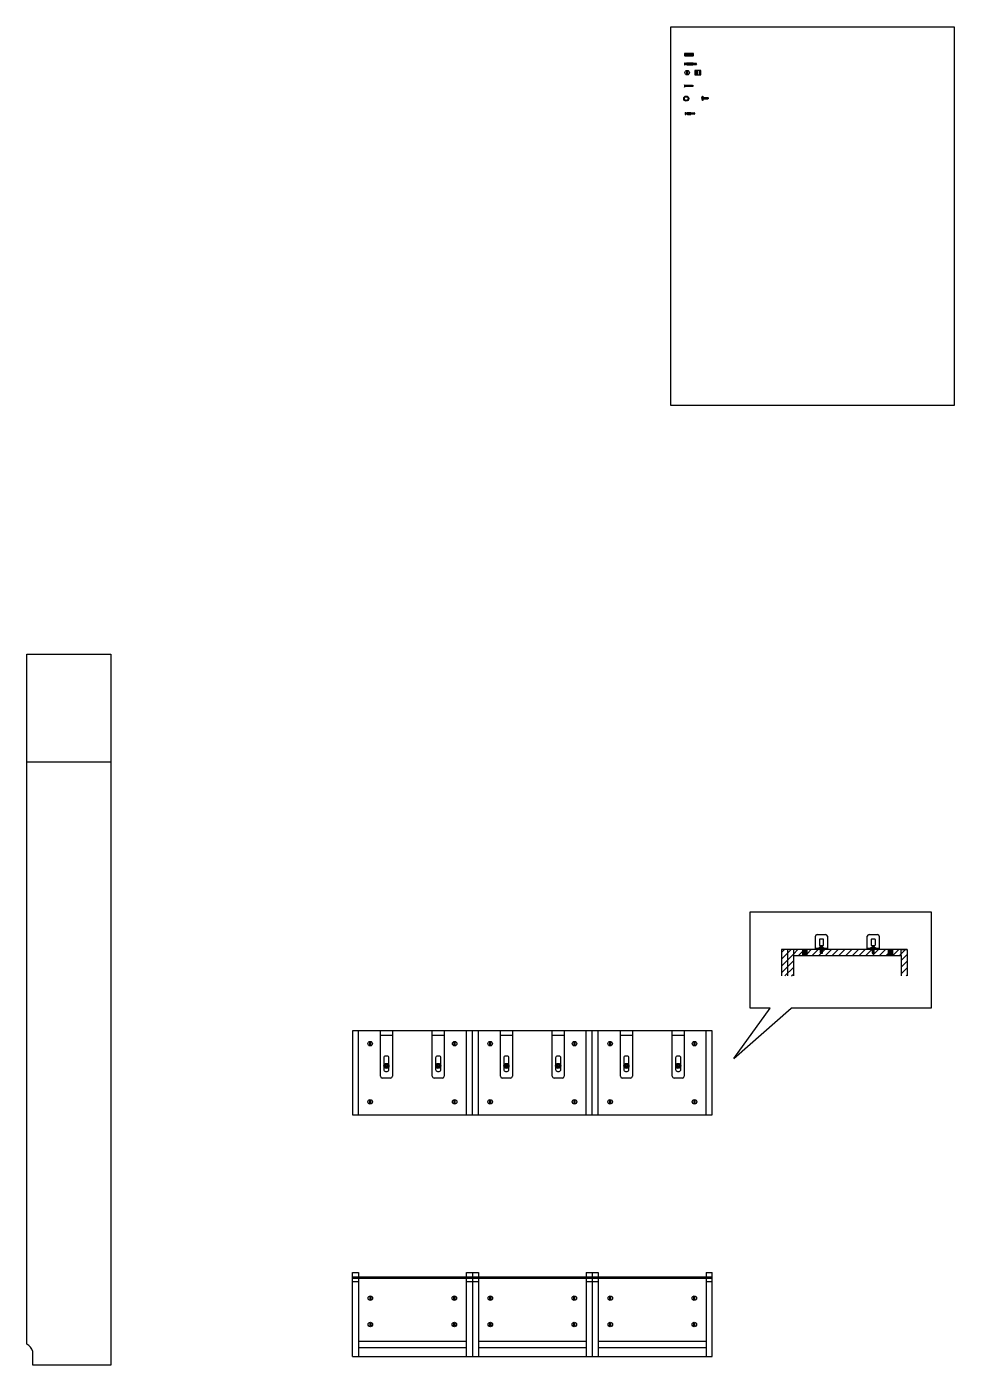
# Model space of a CAD drawing. Header units: millimetres. Extents: x 2389 to 3088, y 951 to 1751.
# Drawn here: x 2779 to 3088.3, y 1304.4 to 1750.6 of the extents above; entities that cross this region are included whole.
import ezdxf

# ---------------------------------------------------------------- set-up
doc = ezdxf.new("R2010")
doc.units = ezdxf.units.MM
doc.layers.add('DETTAGLI', color=4, linetype='Continuous')
doc.layers.add('Viti', color=3, linetype='Continuous')
pattern_1 = [(45, (65.025, 16.4674), (-1.122532, 1.122532), [])]

# ---------------------------------------------------------------- blocks, each defined once
blk = doc.blocks.new('viti')
at = {"layer": 'Viti'}
for p, q in [((-2.2, -0.15), (-2.6, -0.15)), ((-2.2, -0.55), (-2.6, -0.55)), ((-2.2, -0.17), (-2.2, -0.53)), ((-2.1, -0.05), (0, -0.05)), ((-2.1, -0.65), (0, -0.65)), ((0.2, -0.16), (0.32, -0.56)), ((0.35, -0.16), (0.47, -0.56)), ((0.5, -0.16), (0.62, -0.56)), ((0.65, -0.16), (0.77, -0.56)), ((0.8, -0.16), (0.92, -0.56)), ((0.95, -0.16), (1.07, -0.56))]:
    blk.add_line(p, q, dxfattribs=at)
for points in [[(-2.2, 0), (0.05, 0), (0.05, -0.7), (-2.2, -0.7)], [(-2.8, -0.65), (-2.6, -0.65), (-2.6, -0.05), (-2.8, -0.05)]]:
    blk.add_lwpolyline(points, close=True, dxfattribs=at)
for points in [[(-2.1, 0), (-2.1, -0.3), (0, -0.3), (0, 0)], [(-2.1, -0.7), (-2.1, -0.4), (0, -0.4), (0, -0.7)]]:
    blk.add_lwpolyline(points, dxfattribs=at)
blk.add_lwpolyline([(0.05, -0.56), (1.15, -0.56, 0.414214), (1.2, -0.51), (1.2, -0.21, 0.414214), (1.15, -0.16), (0.05, -0.16), (0.17, -0.56)], format="xyb", dxfattribs=at)
blk = doc.blocks.new('viti 1')
at = {"layer": 'Viti'}
for p, q in [((-2.69, -0.59), (-2.69, 0.21)), ((-2.66, 0.1), (0, 0.1)), ((-2.66, 0), (0, 0)), ((0.02, 0.2), (0.02, -0.59)), ((-2.66, -0.1), (0, -0.1)), ((-2.66, -0.2), (0, -0.2)), ((-2.66, -0.3), (0, -0.3)), ((-2.66, -0.4), (0, -0.4)), ((-2.66, -0.5), (0, -0.5))]:
    blk.add_line(p, q, dxfattribs=at)
blk.add_lwpolyline([(0.04, -0.59), (0.15, -0.51, 0.250765), (0.17, -0.47), (0.17, 0.08, 0.250765), (0.15, 0.12), (0.04, 0.2, 0.148069), (0.01, 0.2), (-2.66, 0.2, 0.148069), (-2.69, 0.2), (-2.8, 0.12, 0.250765), (-2.83, 0.08), (-2.83, -0.47, 0.250765), (-2.8, -0.51), (-2.69, -0.59, 0.148069), (-2.66, -0.6), (0.01, -0.6, 0.148069)], format="xyb", close=True, dxfattribs=at)
blk = doc.blocks.new('viti2')
at = {"layer": 'Viti'}
for p, q in [((-2.18, 0.2), (-2.1, 0)), ((-2.08, 0.2), (-2, 0)), ((-1.98, 0.2), (-1.9, 0)), ((-1.88, 0.2), (-1.8, 0)), ((-1.78, 0.2), (-1.7, 0)), ((-1.68, 0.2), (-1.6, 0)), ((-1.58, 0.2), (-1.5, 0)), ((-1.48, 0.2), (-1.4, 0)), ((-1.38, 0.2), (-1.3, 0)), ((-1.28, 0.2), (-1.2, 0)), ((-1.18, 0.2), (-1.1, 0)), ((-1.08, 0.2), (-1, 0)), ((-0.98, 0.2), (-0.9, 0)), ((-0.88, 0.2), (-0.8, 0)), ((-0.78, 0.2), (-0.7, 0)), ((-0.68, 0.2), (-0.6, 0)), ((-0.58, 0.2), (-0.5, 0)), ((-0.48, 0.2), (-0.4, 0)), ((-0.38, 0.2), (-0.3, 0)), ((-0.28, 0.2), (-0.2, 0)), ((-0.18, 0.2), (-0.1, 0)), ((-0.08, 0.2), (0, 0)), ((0.02, 0.2), (0.1, 0)), ((0.12, 0.2), (0.2, 0))]:
    blk.add_line(p, q, dxfattribs=at)
blk.add_lwpolyline([(0.29, 0.18), (0.25, 0.19, 0.044876), (0.19, 0.2), (-2.21, 0.2, -0.300909), (-2.31, 0.26), (-2.39, 0.5), (-2.39, -0.3), (-2.31, -0.06, -0.300909), (-2.21, 0), (0.19, 0, 0.044876), (0.25, 0.01), (0.32, 0.03), (0.35, -0.01), (0.36, 0.04), (0.61, 0.1), (0.33, 0.17), (0.31, 0.21)], format="xyb", close=True, dxfattribs=at)
blk = doc.blocks.new('viti3')
for p, q in [((-1.24, 0), (0.35, 0)), ((-1.14, -0.5), (-1.18, 0)), ((-1.02, -0.5), (-1.06, 0)), ((-0.9, -0.5), (-0.94, 0)), ((-0.78, -0.5), (-0.82, 0)), ((-0.66, -0.5), (-0.71, 0)), ((-0.55, -0.5), (-0.59, 0)), ((-0.08, -0.5), (-0.12, 0)), ((0.04, -0.5), (0, 0)), ((0.16, -0.5), (0.12, 0)), ((0.28, -0.5), (0.24, 0)), ((0.4, -0.5), (0.35, 0)), ((0.35, 0), (0.4, 0)), ((0.4, -0.5), (-1.24, -0.5)), ((-0.43, -0.5), (-0.47, 0)), ((-0.31, -0.5), (-0.35, 0)), ((-0.19, -0.5), (-0.24, 0)), ((0.4, -0.5), (0.4, -0.5)), ((0.45, -0.04), (0.45, -0.46))]:
    blk.add_line(p, q)
blk.add_lwpolyline([(-1.41, -0.98), (-1.41, 0.47, -0.414214), (-1.37, 0.5), (-1.27, 0.5, -0.414214), (-1.24, 0.47), (-1.24, -0.98, -0.414214), (-1.27, -1.01), (-1.37, -1.01, -0.414214)], format="xyb", close=True)
for centre, radius, start, end in [((-1.06, -0.25), 0.684, 120.5102, 239.4898), ((0.4, -0.04), 0.0421, 0, 90), ((0.4, -0.46), 0.0421, 270, 0)]:
    blk.add_arc(centre, radius, start, end)
blk = doc.blocks.new('viti 4')
at = {"layer": 'Viti'}
for p, q in [((-0.75, 0), (-0.75, -0.6)), ((-0.75, 0), (-0.55, 0)), ((-0.55, 0), (-0.55, -0.6)), ((-0.1, 0.05), (1.15, 0.05)), ((-0.1, 0.05), (-0.1, -0.65)), ((0, 0.05), (0, -0.25)), ((0, 0), (1.1, 0)), ((1.1, -0.65), (1.1, 0.05)), ((1.15, 0.05), (1.15, -0.65)), ((-0.75, -0.6), (-0.55, -0.6)), ((-0.1, -0.15), (-0.55, -0.15)), ((-0.1, -0.45), (-0.55, -0.45)), ((1.15, -0.65), (-0.1, -0.65)), ((0, -0.25), (1.1, -0.25)), ((0, -0.35), (0, -0.65)), ((0, -0.35), (1.1, -0.35)), ((0, -0.6), (1.1, -0.6)), ((1.15, -0.1), (2.25, -0.1)), ((2.25, -0.5), (1.15, -0.5)), ((1.21, -0.1), (1.34, -0.5)), ((1.36, -0.1), (1.49, -0.5)), ((1.51, -0.1), (1.64, -0.5)), ((1.66, -0.1), (1.79, -0.5)), ((1.81, -0.1), (1.94, -0.5)), ((1.96, -0.1), (2.09, -0.5)), ((2.11, -0.1), (2.24, -0.5)), ((2.3, -0.15), (2.3, -0.45))]:
    blk.add_line(p, q, dxfattribs=at)
for centre, start, end in [((2.25, -0.15), 360, 90), ((2.25, -0.45), 270, 0)]:
    blk.add_arc(centre, 0.05, start, end, dxfattribs=at)

msp = doc.modelspace()

# ---------------------------------------------------------------- hatches: boundary and pattern name
h = msp.add_hatch()
h.set_pattern_fill('ANSI31', color=256, scale=0.5)
h.set_pattern_definition(pattern_1)
h.paths.add_polyline_path([(3032.64, 1442.98), (3030.64, 1442.98), (3030.64, 1434.17), (3032.64, 1434.17)])
h.paths.add_polyline_path([(3034.64, 1440.98), (3034.64, 1442.98), (3032.64, 1442.98), (3032.64, 1434.17), (3034.64, 1434.17)])
h.paths.add_polyline_path([(3072.64, 1442.98), (3070.64, 1442.98), (3070.64, 1440.98), (3070.64, 1434.17), (3072.64, 1434.17)])
h = msp.add_hatch()
h.set_pattern_fill('ANSI31', color=256, scale=0.5)
h.set_pattern_definition(pattern_1)
h.paths.add_polyline_path([(3037.92, 1442.21), (3037.92, 1442.31, -0.414214), (3038.02, 1442.41), (3038.9, 1442.41, -0.414214), (3039, 1442.31), (3039, 1442.21, -0.414214), (3038.9, 1442.11), (3038.02, 1442.11, -0.414214)], flags=16)
h.paths.add_polyline_path([(3043.64, 1442.98), (3039.21, 1442.98), (3039.21, 1440.98), (3070.64, 1440.98), (3070.64, 1442.98), (3067.77, 1442.98), (3067.77, 1441.03), (3066.27, 1441.03), (3066.27, 1442.98), (3061.59, 1442.98), (3061.59, 1441.75), (3060.92, 1441.75), (3060.92, 1442.98), (3044.31, 1442.98), (3044.31, 1441.75), (3043.64, 1441.75)])
h.paths.add_polyline_path([(3037.97, 1442.98), (3037.97, 1442.91), (3038.1, 1442.91), (3038.1, 1442.98)])
h.paths.add_polyline_path([(3037.71, 1441.03), (3037.71, 1442.98), (3034.64, 1442.98), (3034.64, 1440.98), (3039.21, 1440.98), (3039.21, 1441.03)])

# ---------------------------------------------------------------- linework, layer by layer
for p, q in [((2779.03, 1311.39), (2779.03, 1541.39)), ((2779.03, 1541.39), (2807.03, 1541.39)), ((2807.03, 1541.39), (2807.03, 1304.39)), ((2807.03, 1541.39), (2807.03, 1304.39)), ((2807.03, 1505.39), (2779.03, 1505.39)), ((3042, 1443.48), (3042, 1447.38)), ((3042.6, 1447.98), (3045.4, 1447.98)), ((3046, 1447.38), (3046, 1443.48)), ((3059.28, 1443.48), (3059.28, 1447.38)), ((3059.88, 1447.98), (3062.68, 1447.98)), ((3063.28, 1447.38), (3063.28, 1443.48)), ((3032.64, 1442.98), (3030.64, 1442.98)), ((3030.64, 1442.98), (3030.64, 1434.17)), ((3034.64, 1442.98), (3032.64, 1442.98)), ((3032.64, 1442.98), (3032.64, 1434.17)), ((3034.64, 1442.98), (3034.64, 1440.98)), ((3043.64, 1442.98), (3034.64, 1442.98)), ((3039.21, 1441.59), (3037.71, 1441.59)), ((3042, 1442.98), (3042, 1443.48)), ((3042, 1443.48), (3043.22, 1443.48)), ((3043.64, 1442.98), (3043.64, 1441.75)), ((3043.64, 1441.75), (3044.31, 1441.75)), ((3060.92, 1442.98), (3044.31, 1442.98)), ((3044.31, 1441.75), (3044.31, 1442.98)), ((3044.73, 1443.48), (3046, 1443.48)), ((3046, 1443.48), (3046, 1442.98)), ((3059.28, 1442.98), (3059.28, 1443.48)), ((3059.28, 1443.48), (3060.5, 1443.48)), ((3060.92, 1442.98), (3060.92, 1441.75)), ((3060.92, 1441.75), (3061.59, 1441.75)), ((3070.64, 1442.98), (3061.59, 1442.98)), ((3061.59, 1441.75), (3061.59, 1442.98)), ((3062.02, 1443.48), (3063.28, 1443.48)), ((3063.28, 1443.48), (3063.28, 1442.98)), ((3067.77, 1441.59), (3066.27, 1441.59)), ((3070.64, 1440.98), (3070.64, 1442.98)), ((3072.64, 1442.98), (3072.64, 1434.17)), ((3034.64, 1440.98), (3070.64, 1440.98)), ((3034.64, 1440.98), (3034.64, 1434.17)), ((3037.71, 1441.19), (3039.21, 1441.19)), ((3066.27, 1441.19), (3067.77, 1441.19)), ((3070.64, 1440.98), (3070.64, 1434.17)), ((3007.61, 1415.89), (2887.61, 1415.89)), ((2887.61, 1415.89), (2887.61, 1387.89)), ((2889.61, 1387.89), (2889.61, 1415.89)), ((2896.95, 1400.74), (2896.95, 1415.89)), ((2900.94, 1415.89), (2900.94, 1400.74)), ((2914.25, 1400.74), (2914.25, 1415.89)), ((2918.25, 1415.89), (2918.25, 1400.74)), ((2925.61, 1387.89), (2925.61, 1415.89)), ((2927.61, 1387.89), (2927.61, 1415.89)), ((2929.61, 1387.89), (2929.61, 1415.89)), ((2936.95, 1400.74), (2936.95, 1415.89)), ((2940.95, 1415.89), (2940.95, 1400.74)), ((2954.24, 1400.74), (2954.24, 1415.89)), ((2958.24, 1415.89), (2958.24, 1400.74)), ((2965.61, 1387.89), (2965.61, 1415.89)), ((2967.61, 1387.89), (2967.61, 1415.89)), ((2969.61, 1387.89), (2969.61, 1415.89)), ((2976.97, 1400.74), (2976.97, 1415.89)), ((2980.97, 1415.89), (2980.97, 1400.74)), ((2994.26, 1400.74), (2994.26, 1415.89)), ((2998.25, 1415.89), (2998.25, 1400.74)), ((3005.61, 1387.89), (3005.61, 1415.89)), ((3007.61, 1387.89), (3007.61, 1415.89)), ((2896.95, 1414.39), (2900.94, 1414.39)), ((2914.25, 1414.39), (2918.25, 1414.39)), ((2936.95, 1414.39), (2940.95, 1414.39)), ((2954.24, 1414.39), (2958.24, 1414.39)), ((2976.97, 1414.39), (2980.97, 1414.39)), ((2994.26, 1414.39), (2998.25, 1414.39)), ((2898.33, 1404.26), (2898.85, 1404.26)), ((2898.33, 1404.07), (2898.85, 1404.07)), ((2898.85, 1404.78), (2898.85, 1404.26)), ((2898.85, 1404.07), (2898.85, 1403.55)), ((2899.04, 1404.78), (2899.04, 1404.26)), ((2899.04, 1404.26), (2899.56, 1404.26)), ((2899.04, 1404.07), (2899.56, 1404.07)), ((2899.04, 1404.07), (2899.04, 1403.55)), ((2915.62, 1404.26), (2916.15, 1404.26)), ((2915.62, 1404.07), (2916.15, 1404.07)), ((2916.15, 1404.78), (2916.15, 1404.26)), ((2916.15, 1404.07), (2916.15, 1403.55)), ((2916.33, 1404.78), (2916.33, 1404.26)), ((2916.33, 1404.26), (2916.85, 1404.26)), ((2916.33, 1404.07), (2916.85, 1404.07)), ((2916.33, 1404.07), (2916.33, 1403.55)), ((2938.33, 1404.26), (2938.86, 1404.26)), ((2938.33, 1404.07), (2938.86, 1404.07)), ((2938.86, 1404.78), (2938.86, 1404.26)), ((2938.86, 1404.07), (2938.86, 1403.55)), ((2939.04, 1404.78), (2939.04, 1404.26)), ((2939.04, 1404.26), (2939.56, 1404.26)), ((2939.04, 1404.07), (2939.56, 1404.07)), ((2939.04, 1404.07), (2939.04, 1403.55)), ((2955.62, 1404.26), (2956.14, 1404.26)), ((2955.62, 1404.07), (2956.14, 1404.07)), ((2956.14, 1404.78), (2956.14, 1404.26)), ((2956.14, 1404.07), (2956.14, 1403.55)), ((2956.32, 1404.78), (2956.32, 1404.26)), ((2956.32, 1404.26), (2956.84, 1404.26)), ((2956.32, 1404.07), (2956.84, 1404.07)), ((2956.32, 1404.07), (2956.32, 1403.55)), ((2978.36, 1404.26), (2978.88, 1404.26)), ((2978.36, 1404.07), (2978.88, 1404.07)), ((2978.88, 1404.78), (2978.88, 1404.26)), ((2978.88, 1404.07), (2978.88, 1403.55)), ((2979.07, 1404.78), (2979.07, 1404.26)), ((2979.07, 1404.26), (2979.59, 1404.26)), ((2979.07, 1404.07), (2979.59, 1404.07)), ((2979.07, 1404.07), (2979.07, 1403.55)), ((2995.65, 1404.26), (2996.17, 1404.26)), ((2995.65, 1404.07), (2996.17, 1404.07)), ((2996.17, 1404.78), (2996.17, 1404.26)), ((2996.17, 1404.07), (2996.17, 1403.55)), ((2996.35, 1404.78), (2996.35, 1404.26)), ((2996.35, 1404.26), (2996.87, 1404.26)), ((2996.35, 1404.07), (2996.87, 1404.07)), ((2996.35, 1404.07), (2996.35, 1403.55)), ((2900.34, 1400.14), (2897.55, 1400.14)), ((2917.65, 1400.14), (2914.85, 1400.14)), ((2940.35, 1400.14), (2937.55, 1400.14)), ((2957.64, 1400.14), (2954.84, 1400.14)), ((2980.37, 1400.14), (2977.57, 1400.14)), ((2997.65, 1400.14), (2994.86, 1400.14)), ((2887.61, 1387.89), (3007.61, 1387.89)), ((2887.61, 1332.32), (2887.61, 1335.32)), ((2887.61, 1335.32), (2889.61, 1335.32)), ((2889.61, 1335.32), (2889.61, 1332.32)), ((2925.61, 1307.32), (2925.61, 1335.32)), ((2925.61, 1335.32), (2929.61, 1335.32)), ((2927.61, 1335.32), (2927.61, 1307.32)), ((2929.61, 1335.32), (2929.61, 1307.32)), ((2965.61, 1335.32), (2965.61, 1307.32)), ((2965.61, 1335.32), (2969.61, 1335.32)), ((2967.61, 1335.32), (2967.61, 1307.32)), ((2969.61, 1335.32), (2969.61, 1307.32)), ((3005.61, 1335.32), (3005.61, 1307.32)), ((3005.61, 1335.32), (3007.61, 1335.32)), ((3007.61, 1307.32), (3007.61, 1335.32)), ((2887.61, 1333.82), (3007.61, 1333.82)), ((2887.61, 1333.42), (3007.61, 1333.42)), ((2887.61, 1307.32), (2887.61, 1332.32)), ((2887.61, 1332.32), (2889.61, 1332.32)), ((2889.61, 1332.32), (2889.61, 1307.32)), ((2925.61, 1332.32), (2929.61, 1332.32)), ((2965.61, 1332.32), (2969.61, 1332.32)), ((3005.61, 1332.32), (3007.61, 1332.32)), ((2925.61, 1312.32), (2889.61, 1312.32)), ((2965.61, 1312.32), (2929.61, 1312.32)), ((3005.61, 1312.32), (2969.61, 1312.32)), ((2781.03, 1304.39), (2781.03, 1308.94)), ((2889.61, 1310.32), (2925.61, 1310.32)), ((2929.61, 1310.32), (2965.61, 1310.32)), ((2969.61, 1310.32), (3005.61, 1310.32)), ((2807.03, 1304.39), (2781.03, 1304.39)), ((2887.61, 1307.32), (3007.61, 1307.32))]:
    msp.add_line(p, q)
for points in [[(2993.79, 1750.59), (3088.29, 1750.59), (3088.29, 1624.34), (2993.79, 1624.34)], [(3037.71, 1442.98), (3037.71, 1441.03), (3039.21, 1441.03), (3039.21, 1442.98)], [(3066.27, 1442.98), (3066.27, 1441.03), (3067.77, 1441.03), (3067.77, 1442.98)], [(3070.64, 1442.98), (3072.64, 1442.98), (3072.64, 1442.98), (3070.64, 1442.98)], [(2893.41, 1412.12), (2893.64, 1412.12), (2893.64, 1411.34), (2893.41, 1411.34)], [(2893.41, 1411.22), (2893.64, 1411.22), (2893.64, 1411.09), (2893.41, 1411.09)], [(2921.56, 1412.12), (2921.79, 1412.12), (2921.79, 1411.34), (2921.56, 1411.34)], [(2921.56, 1411.22), (2921.79, 1411.22), (2921.79, 1411.09), (2921.56, 1411.09)], [(2933.41, 1412.12), (2933.64, 1412.12), (2933.64, 1411.34), (2933.41, 1411.34)], [(2933.41, 1411.22), (2933.64, 1411.22), (2933.64, 1411.09), (2933.41, 1411.09)], [(2961.55, 1412.12), (2961.79, 1412.12), (2961.79, 1411.34), (2961.55, 1411.34)], [(2961.55, 1411.22), (2961.79, 1411.22), (2961.79, 1411.09), (2961.55, 1411.09)], [(2973.41, 1412.12), (2973.64, 1412.12), (2973.64, 1411.34), (2973.41, 1411.34)], [(2973.41, 1411.22), (2973.64, 1411.22), (2973.64, 1411.09), (2973.41, 1411.09)], [(3001.56, 1412.12), (3001.8, 1412.12), (3001.8, 1411.34), (3001.56, 1411.34)], [(3001.56, 1411.22), (3001.8, 1411.22), (3001.8, 1411.09), (3001.56, 1411.09)], [(2893.41, 1392.74), (2893.64, 1392.74), (2893.64, 1391.96), (2893.41, 1391.96)], [(2921.56, 1392.74), (2921.79, 1392.74), (2921.79, 1391.96), (2921.56, 1391.96)], [(2933.41, 1392.74), (2933.64, 1392.74), (2933.64, 1391.96), (2933.41, 1391.96)], [(2961.55, 1392.74), (2961.79, 1392.74), (2961.79, 1391.96), (2961.55, 1391.96)], [(2973.41, 1392.74), (2973.64, 1392.74), (2973.64, 1391.96), (2973.41, 1391.96)], [(3001.56, 1392.74), (3001.8, 1392.74), (3001.8, 1391.96), (3001.56, 1391.96)], [(2893.41, 1391.84), (2893.64, 1391.84), (2893.64, 1391.71), (2893.41, 1391.71)], [(2921.56, 1391.84), (2921.79, 1391.84), (2921.79, 1391.71), (2921.56, 1391.71)], [(2933.41, 1391.84), (2933.64, 1391.84), (2933.64, 1391.71), (2933.41, 1391.71)], [(2961.55, 1391.84), (2961.79, 1391.84), (2961.79, 1391.71), (2961.55, 1391.71)], [(2973.41, 1391.84), (2973.64, 1391.84), (2973.64, 1391.71), (2973.41, 1391.71)], [(3001.56, 1391.84), (3001.8, 1391.84), (3001.8, 1391.71), (3001.56, 1391.71)], [(2893.49, 1327.28), (2893.72, 1327.28), (2893.72, 1326.5), (2893.49, 1326.5)], [(2893.49, 1326.38), (2893.72, 1326.38), (2893.72, 1326.25), (2893.49, 1326.25)], [(2921.49, 1327.28), (2921.72, 1327.28), (2921.72, 1326.5), (2921.49, 1326.5)], [(2921.49, 1326.38), (2921.72, 1326.38), (2921.72, 1326.25), (2921.49, 1326.25)], [(2933.49, 1327.28), (2933.72, 1327.28), (2933.72, 1326.5), (2933.49, 1326.5)], [(2933.49, 1326.38), (2933.72, 1326.38), (2933.72, 1326.25), (2933.49, 1326.25)], [(2961.49, 1327.28), (2961.72, 1327.28), (2961.72, 1326.5), (2961.49, 1326.5)], [(2961.49, 1326.38), (2961.72, 1326.38), (2961.72, 1326.25), (2961.49, 1326.25)], [(2973.49, 1327.28), (2973.72, 1327.28), (2973.72, 1326.5), (2973.49, 1326.5)], [(2973.49, 1326.38), (2973.72, 1326.38), (2973.72, 1326.25), (2973.49, 1326.25)], [(3001.48, 1327.28), (3001.72, 1327.28), (3001.72, 1326.5), (3001.48, 1326.5)], [(3001.48, 1326.38), (3001.72, 1326.38), (3001.72, 1326.25), (3001.48, 1326.25)], [(2893.49, 1318.52), (2893.72, 1318.52), (2893.72, 1317.74), (2893.49, 1317.74)], [(2893.49, 1317.62), (2893.72, 1317.62), (2893.72, 1317.49), (2893.49, 1317.49)], [(2921.49, 1318.52), (2921.72, 1318.52), (2921.72, 1317.74), (2921.49, 1317.74)], [(2921.49, 1317.62), (2921.72, 1317.62), (2921.72, 1317.49), (2921.49, 1317.49)], [(2933.49, 1318.52), (2933.72, 1318.52), (2933.72, 1317.74), (2933.49, 1317.74)], [(2933.49, 1317.62), (2933.72, 1317.62), (2933.72, 1317.49), (2933.49, 1317.49)], [(2961.49, 1318.52), (2961.72, 1318.52), (2961.72, 1317.74), (2961.49, 1317.74)], [(2961.49, 1317.62), (2961.72, 1317.62), (2961.72, 1317.49), (2961.49, 1317.49)], [(2973.49, 1318.52), (2973.72, 1318.52), (2973.72, 1317.74), (2973.49, 1317.74)], [(2973.49, 1317.62), (2973.72, 1317.62), (2973.72, 1317.49), (2973.49, 1317.49)], [(3001.48, 1318.52), (3001.72, 1318.52), (3001.72, 1317.74), (3001.48, 1317.74)], [(3001.48, 1317.62), (3001.72, 1317.62), (3001.72, 1317.49), (3001.48, 1317.49)]]:
    msp.add_lwpolyline(points, close=True)
for points in [[(3043.63, 1446.55), (3044.39, 1446.55, -0.414214), (3044.59, 1446.35), (3044.59, 1444.41, -0.414214), (3044.39, 1444.21), (3043.63, 1444.21, -0.414214), (3043.43, 1444.41), (3043.43, 1446.35, -0.414214)], [(3060.92, 1446.55), (3061.67, 1446.55, -0.414214), (3061.87, 1446.35), (3061.87, 1444.41, -0.414214), (3061.67, 1444.21), (3060.92, 1444.21, -0.414214), (3060.72, 1444.41), (3060.72, 1446.35, -0.414214)], [(3038.02, 1442.41, 0.414214), (3037.92, 1442.31), (3037.92, 1442.21, 0.414214), (3038.02, 1442.11), (3038.9, 1442.11, 0.414214), (3039, 1442.21), (3039, 1442.31, 0.414214), (3038.9, 1442.41)], [(3066.59, 1442.41, 0.414214), (3066.49, 1442.31), (3066.49, 1442.21, 0.414214), (3066.59, 1442.11), (3067.46, 1442.11, 0.414214), (3067.56, 1442.21), (3067.56, 1442.31, 0.414214), (3067.46, 1442.41)], [(2898.78, 1407.55), (2899.1, 1407.55, -0.414214), (2899.7, 1406.95), (2899.7, 1402.85, -0.414214), (2899.1, 1402.25), (2898.78, 1402.25, -0.414214), (2898.18, 1402.85), (2898.18, 1406.95, -0.414214)], [(2916.08, 1407.55), (2916.4, 1407.55, -0.414214), (2917, 1406.95), (2917, 1402.85, -0.414214), (2916.4, 1402.25), (2916.08, 1402.25, -0.414214), (2915.48, 1402.85), (2915.48, 1406.95, -0.414214)], [(2938.78, 1407.55), (2939.1, 1407.55, -0.414214), (2939.7, 1406.95), (2939.7, 1402.85, -0.414214), (2939.1, 1402.25), (2938.78, 1402.25, -0.414214), (2938.18, 1402.85), (2938.18, 1406.95, -0.414214)], [(2956.07, 1407.55), (2956.4, 1407.55, -0.414214), (2957, 1406.95), (2957, 1402.85, -0.414214), (2956.4, 1402.25), (2956.07, 1402.25, -0.414214), (2955.47, 1402.85), (2955.47, 1406.95, -0.414214)], [(2978.8, 1407.55), (2979.13, 1407.55, -0.414214), (2979.73, 1406.95), (2979.73, 1402.85, -0.414214), (2979.13, 1402.25), (2978.8, 1402.25, -0.414214), (2978.2, 1402.85), (2978.2, 1406.95, -0.414214)], [(2996.09, 1407.55), (2996.41, 1407.55, -0.414214), (2997.01, 1406.95), (2997.01, 1402.85, -0.414214), (2996.41, 1402.25), (2996.09, 1402.25, -0.414214), (2995.49, 1402.85), (2995.49, 1406.95, -0.414214)]]:
    msp.add_lwpolyline(points, format="xyb", close=True)
for points in [[(3038.1, 1442.98), (3038.1, 1442.91), (3037.97, 1442.91), (3037.97, 1442.98)], [(3039, 1442.98), (3039, 1442.91), (3038.21, 1442.91), (3038.21, 1442.98)], [(3066.66, 1442.98), (3066.66, 1442.91), (3066.53, 1442.91), (3066.53, 1442.98)], [(3067.56, 1442.98), (3067.56, 1442.91), (3066.78, 1442.91), (3066.78, 1442.98)]]:
    msp.add_lwpolyline(points)
for centre, radius in [((2893.54, 1411.58), 0.749), ((2921.69, 1411.58), 0.749), ((2933.54, 1411.58), 0.749), ((2961.68, 1411.58), 0.749), ((2973.54, 1411.58), 0.749), ((3001.69, 1411.58), 0.749), ((2898.94, 1404.16), 0.843), ((2898.94, 1404.16), 0.621), ((2916.24, 1404.16), 0.843), ((2916.24, 1404.16), 0.621), ((2938.95, 1404.16), 0.843), ((2938.95, 1404.16), 0.621), ((2956.23, 1404.16), 0.843), ((2956.23, 1404.16), 0.621), ((2978.98, 1404.16), 0.843), ((2978.98, 1404.16), 0.621), ((2996.26, 1404.16), 0.843), ((2996.26, 1404.16), 0.621), ((2893.54, 1392.2), 0.749), ((2921.69, 1392.2), 0.749), ((2933.54, 1392.2), 0.749), ((2961.68, 1392.2), 0.749), ((2973.54, 1392.2), 0.749), ((3001.69, 1392.2), 0.749), ((2893.61, 1326.75), 0.749), ((2921.61, 1326.75), 0.749), ((2933.61, 1326.75), 0.749), ((2961.61, 1326.75), 0.749), ((2973.61, 1326.75), 0.749), ((3001.61, 1326.75), 0.749), ((2893.61, 1317.99), 0.749), ((2921.61, 1317.99), 0.749), ((2933.61, 1317.99), 0.749), ((2961.61, 1317.99), 0.749), ((2973.61, 1317.99), 0.749), ((3001.61, 1317.99), 0.749)]:
    msp.add_circle(centre, radius)
for centre, radius, start, end in [((3042.6, 1447.38), 0.6, 90, 180), ((3045.4, 1447.38), 0.6, 0, 90), ((3059.88, 1447.38), 0.6, 90, 180), ((3062.68, 1447.38), 0.6, 0, 90), ((2897.55, 1400.74), 0.6, 180, 270), ((2900.34, 1400.74), 0.6, 270, 0), ((2914.85, 1400.74), 0.6, 180, 270), ((2917.65, 1400.74), 0.6, 270, 0), ((2937.55, 1400.74), 0.6, 180, 270), ((2940.35, 1400.74), 0.6, 270, 0), ((2954.84, 1400.74), 0.6, 180, 270), ((2957.64, 1400.74), 0.6, 270, 0), ((2977.57, 1400.74), 0.6, 180, 270), ((2980.37, 1400.74), 0.6, 270, 0), ((2994.86, 1400.74), 0.6, 180, 270), ((2997.65, 1400.74), 0.6, 270, 0), ((2777.28, 1307.91), 3.89, 15.2432, 63.1866)]:
    msp.add_arc(centre, radius, start, end)
at = {"layer": 'DETTAGLI'}
for q in [(3026.95, 1423.43), (3033.93, 1423.43)]:
    msp.add_line((3014.83, 1406.6), q, dxfattribs=at)
msp.add_lwpolyline([(3026.95, 1423.43), (3020.2, 1423.43), (3020.2, 1455.53), (3080.55, 1455.53), (3080.55, 1423.43), (3033.93, 1423.43)], dxfattribs=at)
at = {"layer": 'Viti'}
for p, q in [((3002.29, 1738.39), (3002.38, 1738.1)), ((3003.19, 1736.05), (3003.19, 1734.55)), ((3003.59, 1734.55), (3003.59, 1736.05))]:
    msp.add_line(p, q, dxfattribs=at)
for points in [[(2999.11, 1735.83), (2999.35, 1735.83), (2999.35, 1735.05), (2999.11, 1735.05)], [(3001.8, 1734.55), (3003.75, 1734.55), (3003.75, 1736.05), (3001.8, 1736.05)], [(2999.11, 1734.93), (2999.35, 1734.93), (2999.35, 1734.81), (2999.11, 1734.81)]]:
    msp.add_lwpolyline(points, close=True, dxfattribs=at)
for points in [[(3001.8, 1735.83), (3001.87, 1735.83), (3001.87, 1735.05), (3001.8, 1735.05)], [(3001.8, 1734.93), (3001.87, 1734.93), (3001.87, 1734.81), (3001.8, 1734.81)]]:
    msp.add_lwpolyline(points, dxfattribs=at)
msp.add_lwpolyline([(3002.37, 1734.86, 0.414214), (3002.47, 1734.76), (3002.58, 1734.76, 0.414214), (3002.68, 1734.86), (3002.68, 1735.73, 0.414214), (3002.58, 1735.83), (3002.47, 1735.83, 0.414214), (3002.37, 1735.73)], format="xyb", close=True, dxfattribs=at)
for centre, radius in [((2999.24, 1735.3), 0.749), ((2998.92, 1726.65), 0.843), ((2998.92, 1726.65), 0.621)]:
    msp.add_circle(centre, radius, dxfattribs=at)

# ---------------------------------------------------------------- block references
for name, p in [('viti 1', (3001.2, 1741.52)), ('viti', (3001.18, 1738.55)), ('viti2', (3000.77, 1730.76)), ('viti 4', (2999.35, 1721.99))]:
    msp.add_blockref(name, p)
at = {"rotation": 270}
for p in [(3044.23, 1442.22), (3061.51, 1442.22)]:
    msp.add_blockref('viti3', p, dxfattribs=at)
at = {"layer": 'Viti'}
msp.add_blockref('viti3', (3005.74, 1727), dxfattribs=at)

doc.saveas('drawing.dxf')
